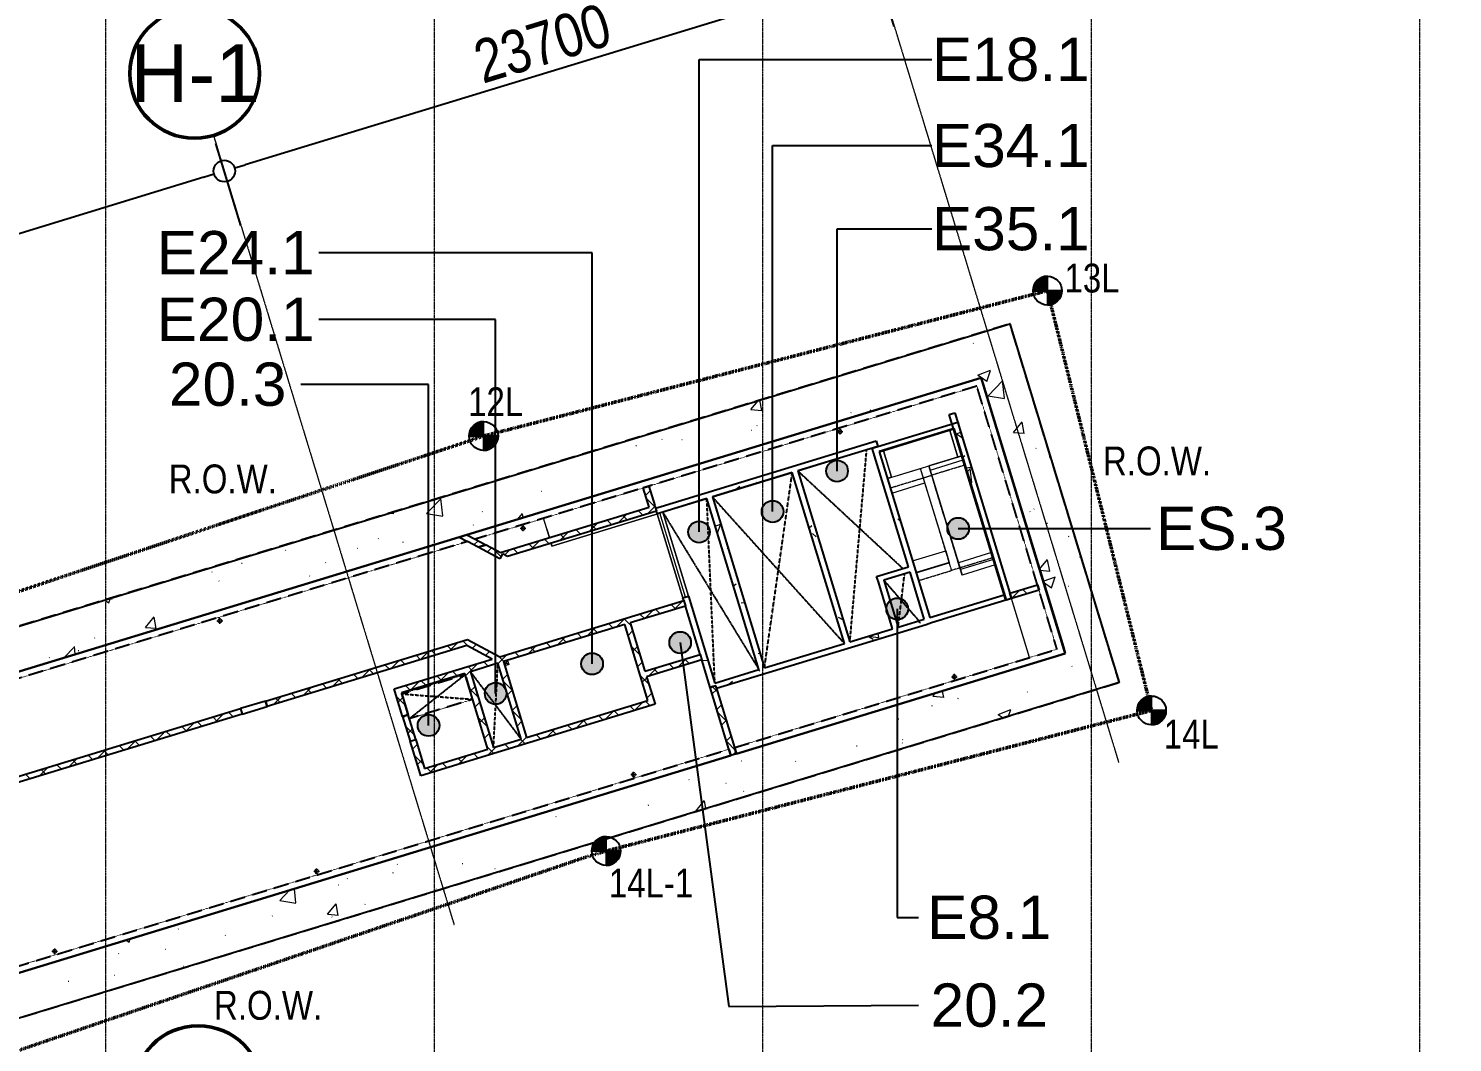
# Model space of a CAD drawing. Header units: millimetres. Extents: x 813027 to 1148939, y -931049 to -10.
# Drawn here: x 883357 to 932771, y -63838 to -28665 of the extents above; entities that cross this region are included whole.
import ezdxf

# ---------------------------------------------------------------- set-up
doc = ezdxf.new("R2010")
doc.units = ezdxf.units.MM
for name, pattern in [('DPA_Boundary 100', [7.5, 0, -1.5, 3, -1.5, 0, -1.5]), ('DPA_Grid _ Level 500', [5.5, 2.75, -0.75, 1.25, -0.75]), ('DPA_Hidden 100', [6, 4, -2]), ('DPA_Hidden 500', [1.4, 0.8, -0.6])]:
    doc.linetypes.add(name, pattern=pattern)
for name, color, linetype, lineweight in [('_ _ A-DETL-OPENING', 1, 'Continuous', 9), ('A-ANNO-DIMS', 1, 'Continuous', 9), ('A-ANNO-NOTE', 3, 'Continuous', 25), ('A-DETL', 1, 'Continuous', 25), ('A-DETL-GENF', 2, 'Continuous', 9), ('A-GENM', 1, 'Continuous', 9), ('A-ROOM-IDEN', 3, 'Continuous', 25), ('A-WALL', 5, 'Continuous', 9), ('A-WALL-PATT', 1, 'Continuous', 25), ('G-ANNO-TEXT', 3, 'Continuous', 9), ('I-WALL', 5, 'Continuous', 25), ('P-PIPE', 2, 'Continuous', 9), ('P-PIPE-CNTR', 2, 'Continuous', 9), ('S-BEAM', 2, 'Continuous', 9), ('S-GRID', 251, 'Continuous', 9), ('S-GRID-IDEN', 3, 'Continuous', 50), ('S-STRS-MBND', 2, 'DPA_Hidden 500', 9), ('WALL-A', 3, 'Continuous', 25), ('WALL-E', 2, 'Continuous', 25), ('WALL-S', 5, 'Continuous', 25)]:
    doc.layers.add(name, color=color, linetype=linetype, lineweight=lineweight)
doc.styles.add('Arial', font='arial.ttf', dxfattribs={"height": 2000})
doc.styles.add('Arial Narrow', font='ARIALN.TTF', dxfattribs={"height": 1500})
doc.styles.add('Arial Narrow_1', font='ARIALN.TTF', dxfattribs={"height": 1000})
doc.styles.add('Arial_1', font='arial.ttf', dxfattribs={"height": 1500})
doc.dimstyles.new('DPA-DIM-3_0_C-C', dxfattribs={"dimscale": 304.8, "dimtxt": 1535.14646, "dimasz": 2.46063, "dimexe": 3.28084, "dimexo": 0.0625, "dimgap": 0.82021, "dimtad": 1, "dimdec": 0, "dimzin": 0, "dimdsep": 46, "dimtxsty": 'Arial Narrow', "dimblk1": 'DOTBLANK', "dimblk2": 'DOTBLANK', "dimsah": 1, "dimcen": 0.09, "dimdle": 3.28084, "dimadec": 8, "dimazin": 0, "dimtfac": 1, "dimtdec": 4, "dimtix": 1, "dimtmove": 0, "dimatfit": 3, "dimfxl": 6.56168, "dimfxlon": 1, "dimtvp": 1, "dimtolj": 1, "dimtzin": 0, "dimarcsym": 2})
pattern_1 = [(50, (-6.3, 1.8), (4554.602, -398.476), [476.25, -5238.75]), (355, (-6.3, 2), (-881.071, 4776.42), [381, -4191]), (100.451, (373, -31.4), (3673.565, 4377.916), [404.75, -4452.252]), (46.184, (-6.3, 1272), (6776.98, -1051.07), [714.375, -7858.125]), (96.636, (558.4, 1184), (5935.065, 6185.69), [607.126, -6678.38]), (351.184, (-6, 1272), (5935.12, 6185.636), [571.5, -6286.5]), (21, (628.7, 954.3), (3790.36, -2556.63), [476.25, -5238.75]), (326, (628.7, 954.3), (1545.052, 4604.703), [381, -4191]), (71.451, (944.5, 741.2), (5335.428, 2048.032), [404.75, -4452.252]), (37.5, (-6.3, 1.8), (77.215, 2113.876), [16.764, -4123.436, 16.764, -4237.736, -4206.875]), (37.5, (-6.3, 1.8), (77.215, 2113.876), [-8394.7, 16.764, -4190.111]), (7.5, (-6.3, 1.8), (1670.4916, 2504.5144), [16.764, -2408.936, 16.764, -4028.186, -1603.375]), (7.5, (-6.3, 1.8), (1670.4916, 2504.5144), [-6470.65, 16.764, -1586.611]), (327.5, (-1422.4, 1.8), (3389.7725, -143.2234), [16.764, -1570.736, 16.764, -4936.236, -6572.25]), (327.5, (-1422.4, 1.8), (3389.7725, -143.2234), [-6540.5, 16.764, -6555.486]), (317.5, (-2057.4, 1.8), (3703.232, 635.667), [16.764, -2046.986, 16.764, -3272.536, -4667.25]), (317.5, (-2057.4, 1.8), (3703.232, 635.667), [-5353.05, 16.764, -4650.486])]
pattern_2 = [(45, (-6.33, 1.8), (-353.5534, 353.5534), []), (135, (-6.33, 1.8), (-353.5534, -353.5534), [])]
pattern_3 = [(50, (-6.3, 1.8), (3643.682, -318.781), [381, -4191]), (355, (-6.3, 1.8), (-704.856, 3821.136), [304.8, -3352.8]), (100.451, (297.3, -24.8), (2938.852, 3502.332), [323.8, -3561.801]), (46.184, (-6.3, 1018), (5421.581, -840.856), [571.5, -6286.5]), (96.636, (445.5, 947.7), (4748.05, 4948.55), [485.7, -5342.702]), (351.184, (-6.3, 1018), (4748.1, 4948.506), [457.2, -5029.2]), (21, (501.7, 763.8), (3032.288, -2045.304), [381, -4191]), (326, (501.7, 763.8), (1236.042, 3683.762), [304.8, -3352.8]), (71.451, (754.4, 593.3), (4268.343, 1638.425), [323.8, -3561.801]), (37.5, (-6.3, 1.8), (61.772, 1691.1008), [167.64, -3144.52, 167.64, -3235.96, -3365.5]), (37.5, (-6.3, 1.8), (61.772, 1691.1008), [-6715.76, 167.64, -3197.86]), (7.5, (-6.3, 1.8), (1336.3933, 2003.6115), [167.64, -1772.92, 167.64, -3068.32, -1282.7]), (7.5, (-6.3, 1.8), (1336.3933, 2003.6115), [-5176.52, 167.64, -1115.06]), (327.5, (-1139.2, 1.8), (2711.8178, -114.5786), [167.64, -1102.36, 167.64, -3794.76, -5257.8]), (327.5, (-1139.2, 1.8), (2711.8178, -114.5786), [-5232.4, 167.64, -5090.16]), (317.5, (-1647.2, 1.8), (2962.5856, 508.5334), [167.64, -1483.36, 167.64, -2463.8, -3733.8]), (317.5, (-1647.2, 1.8), (2962.5856, 508.5334), [-4282.44, 167.64, -3566.16])]

# ---------------------------------------------------------------- blocks, each defined once
blk = doc.blocks.new('STAIR 12  RISER_TYPE 2 - 12 RISER-19024570-4160 - LOWER PLATFORM LEVEL - REFLECTED CEILING GENERAL PLAN')
at = {"layer": 'A-GENM'}
h = blk.add_hatch(dxfattribs=at)
h.set_pattern_fill('FP_18', color=256, style=0, pattern_type=2)
h.set_pattern_definition([(253.043, (312107.9, 860553.6), (-213.4533, -4183.6336), [167.64, -2880.36, 167.64, -19136.36]), (253.043, (312107.9, 860553.6), (-213.4533, -4183.6336), [-3215.64, -2880.36, 167.64, -5928.36, -10160]), (253.043, (312107.9, 860553.6), (-213.4533, -4183.6336), [-12192, 167.64, -2880.36, 167.64, -6944.36]), (253.043, (312107.9, 860553.6), (-213.4533, -4183.6336), [-15407.64, -1864.36, 167.64, -4912.36]), (13.043, (312149.4, 858947.6), (3729.8596, 1906.9608), [167.64, -2880.36, 167.64, -19136.36]), (13.043, (312149.4, 858947.6), (3729.8596, 1906.9608), [-3215.64, -2880.36, 167.64, -5928.36, -10160]), (13.043, (312149.4, 858947.6), (3729.8596, 1906.9608), [-12192, 167.64, -2880.36, 167.64, -6944.36]), (13.043, (312149.4, 858947.6), (3729.8596, 1906.9608), [-15407.64, -1864.36, 167.64, -4912.36]), (133.043, (313944.8, 857869.1), (-3516.4063, 2276.6727), [167.64, -2880.36, 167.64, -19136.36]), (133.043, (313944.8, 857869.1), (-3516.4063, 2276.6727), [-3215.64, -2880.36, 167.64, -5928.36, -10160]), (133.043, (313944.8, 857869.1), (-3516.4063, 2276.6727), [-12192, 167.64, -2880.36, 167.64, -6944.36]), (133.043, (313944.8, 857869.1), (-3516.4063, 2276.6727), [-15407.64, -1864.36, 167.64, -4912.36])])
h.paths.add_polyline_path([(12, 0), (12, -1200), (428, -1200), (428, 0)])
for p, q in [((0, 0), (0, -1200)), ((12, 0), (0, 0)), ((12, -1200), (12, 0)), ((12, 0), (428, 0)), ((305, 0), (280, 0)), ((428, 0), (428, -1200)), ((2892, 0), (428, 0)), ((585, 0), (560, 0)), ((865, 0), (845, 0)), ((1145, 0), (1120, 0)), ((1425, 0), (1400, 0)), ((1705, 0), (1680, 0)), ((1985, 0), (1960, 0)), ((2265, 0), (2240, 0)), ((2545, 0), (2520, 0)), ((2825, 0), (2800, 0)), ((2892, 0), (2892, -1200)), ((3420, 0), (2892, 0)), ((3420, 0), (3420, -1200)), ((3420, 0), (3420, -1200)), ((3620, 0), (3420, 0)), ((0, -1200), (12, -1200)), ((428, -1200), (12, -1200)), ((280, -1200), (305, -1200)), ((428, -1200), (2892, -1200)), ((560, -1200), (585, -1200)), ((840, -1200), (865, -1200)), ((1120, -1200), (1145, -1200)), ((1400, -1200), (1425, -1200)), ((1680, -1200), (1705, -1200)), ((1960, -1200), (1985, -1200)), ((2240, -1200), (2265, -1200)), ((2520, -1200), (2545, -1200)), ((2800, -1200), (2825, -1200)), ((2892, -1200), (3420, -1200))]:
    blk.add_line(p, q, dxfattribs=at)
blk = doc.blocks.new('STAIR 12  RISER1 - 12 RISER-19002398-4160 - LOWER PLATFORM LEVEL - REFLECTED CEILING GENERAL PLAN')
at = {"layer": 'A-GENM'}
for p, q in [((-620, 0), (-820, 0)), ((-820, 0), (-255, 0)), ((-468, 0), (-620, 0)), ((-620, 0), (-620, -1200)), ((-620, 0), (-620, -1200)), ((2892, 0), (-468, 0)), ((-468, -1200), (-468, 0)), ((-255, 0), (-280, 0)), ((-280, 0), (-230, 0)), ((-230, 0), (25, 0)), ((0, 0), (50, 0)), ((25, 0), (0, 0)), ((50, 0), (305, 0)), ((305, 0), (280, 0)), ((280, 0), (330, 0)), ((330, 0), (585, 0)), ((585, 0), (560, 0)), ((560, 0), (610, 0)), ((610, 0), (865, 0)), ((865, 0), (840, 0)), ((840, 0), (890, 0)), ((890, 0), (1145, 0)), ((1145, 0), (1120, 0)), ((1120, 0), (1170, 0)), ((1170, 0), (1425, 0)), ((1425, 0), (1400, 0)), ((1400, 0), (1450, 0)), ((1450, 0), (1705, 0)), ((1705, 0), (1680, 0)), ((1680, 0), (1730, 0)), ((1730, 0), (1985, 0)), ((1985, 0), (1960, 0)), ((1960, 0), (2010, 0)), ((2010, 0), (2265, 0)), ((2265, 0), (2240, 0)), ((2240, 0), (2290, 0)), ((2290, 0), (2545, 0)), ((2545, 0), (2520, 0)), ((2520, 0), (2570, 0)), ((2570, 0), (2825, 0)), ((2825, 0), (2800, 0)), ((2800, 0), (2850, 0)), ((2850, 0), (3340, 0)), ((3140, 0), (2892, 0)), ((2892, 0), (2892, -1200)), ((3340, 0), (3140, 0)), ((3140, 0), (3140, -1200)), ((3140, 0), (3140, -1200)), ((3340, 0), (3340, -1200)), ((3340, 0), (3340, -1200)), ((-255, -1200), (-620, -1200)), ((-620, -1200), (-468, -1200)), ((-468, -1200), (2892, -1200)), ((-230, -1200), (-280, -1200)), ((-280, -1200), (-255, -1200)), ((25, -1200), (-230, -1200)), ((0, -1200), (25, -1200)), ((50, -1200), (0, -1200)), ((305, -1200), (50, -1200)), ((330, -1200), (280, -1200)), ((280, -1200), (305, -1200)), ((585, -1200), (330, -1200)), ((610, -1200), (560, -1200)), ((560, -1200), (585, -1200)), ((865, -1200), (610, -1200)), ((890, -1200), (840, -1200)), ((840, -1200), (865, -1200)), ((1145, -1200), (890, -1200)), ((1170, -1200), (1120, -1200)), ((1120, -1200), (1145, -1200)), ((1425, -1200), (1170, -1200)), ((1450, -1200), (1400, -1200)), ((1400, -1200), (1425, -1200)), ((1705, -1200), (1450, -1200)), ((1730, -1200), (1680, -1200)), ((1680, -1200), (1705, -1200)), ((1985, -1200), (1730, -1200)), ((2010, -1200), (1960, -1200)), ((1960, -1200), (1985, -1200)), ((2265, -1200), (2010, -1200)), ((2290, -1200), (2240, -1200)), ((2240, -1200), (2265, -1200)), ((2545, -1200), (2290, -1200)), ((2570, -1200), (2520, -1200)), ((2520, -1200), (2545, -1200)), ((2825, -1200), (2570, -1200)), ((2850, -1200), (2800, -1200)), ((2800, -1200), (2825, -1200)), ((3340, -1200), (2850, -1200)), ((2892, -1200), (3140, -1200)), ((3140, -1200), (3340, -1200))]:
    blk.add_line(p, q, dxfattribs=at)
blk = doc.blocks.new('LANDING ADJ - LANDING ADJ-20561750-4160 - LOWER PLATFORM LEVEL - REFLECTED CEILING GENERAL PLAN')
at = {"layer": 'A-GENM'}
for p, q in [((-1150, 0), (-190, 0)), ((-190, 0), (-1150, 0)), ((-1150, -150), (-1150, 0)), ((-1150, 0), (-1150, -150)), ((-190, 0), (-1150, 0)), ((-1150, 0), (-950, 0)), ((-1150, 0), (-1150, -2700)), ((-1150, 0), (-1150, -2700)), ((-1150, -150), (-190, -150)), ((-190, -150), (-1150, -150)), ((-950, 0), (-190, 0)), ((-190, -150), (-190, 0)), ((-190, 0), (-190, -150)), ((-190, -2700), (-190, 0)), ((-190, 0), (-190, -2700)), ((-1150, -2550), (-190, -2550)), ((-190, -2550), (-1150, -2550)), ((-1150, -2700), (-1150, -2550)), ((-1150, -2550), (-1150, -2700)), ((-1150, -2700), (-190, -2700)), ((-190, -2700), (-1150, -2700)), ((-950, -2700), (-1150, -2700)), ((-1150, -2700), (-190, -2700)), ((-190, -2700), (-950, -2700)), ((-190, -2700), (-190, -2550)), ((-190, -2550), (-190, -2700))]:
    blk.add_line(p, q, dxfattribs=at)
blk = doc.blocks.new('WALL OPENING - H3000xW3050-12959709-4160 - LOWER PLATFORM LEVEL - REFLECTED CEILING GENERAL PLAN')
at = {"layer": 'A-DETL', "lineweight": 9}
for p, q in [((1525, 100), (-1525, 100)), ((-1525, 100), (1525, 100)), ((-1525, -100), (-1525, 100)), ((-1525, -100), (-1525, 100)), ((-1525, 0), (1525, 0)), ((1525, -100), (1525, 100)), ((1525, -100), (1525, 100)), ((-1525, -100), (1525, -100)), ((1525, -100), (-1525, -100))]:
    blk.add_line(p, q, dxfattribs=at)
blk = doc.blocks.new('Grid - 100 Scale-586761-4160 - LOWER PLATFORM LEVEL - REFLECTED CEILING GENERAL PLAN')
at = {"layer": 'S-GRID-IDEN'}
blk.add_circle((0, 0), 4.5, dxfattribs=at)
blk = doc.blocks.new('DPA-AR_GM_ROW_Node - Micro-12676128-4160 - LOWER PLATFORM LEVEL - REFLECTED CEILING GENERAL PLAN')
at = {"layer": 'A-ANNO-NOTE', "lineweight": 9}
h = blk.add_hatch(color=256, dxfattribs=at)
edge = h.paths.add_edge_path()
edge.add_line((1, 0), (0, 0))
edge.add_line((0, 0), (0, 1))
edge.add_arc((0, 0), 1, 0, 90, ccw=False)
h = blk.add_hatch(color=256, dxfattribs=at)
edge = h.paths.add_edge_path()
edge.add_line((-1, 0), (0, 0))
edge.add_line((0, 0), (0, -1))
edge.add_arc((0, 0), 1, 180, 270, ccw=False)
at = {"layer": 'A-ANNO-NOTE'}
for p, q in [((0, 1), (0, 0)), ((0, 0), (-1, 0)), ((0, -1), (0, 0)), ((0, 0), (1, 0))]:
    blk.add_line(p, q, dxfattribs=at)
blk.add_circle((0, 0), 1, dxfattribs=at)
for start, end in [(360, 90), (180, 270)]:
    blk.add_arc((0, 0), 1, start, end, dxfattribs=at)
blk = doc.blocks.new('_DotBlank')
at = {"color": 0, "linetype": 'ByBlock', "lineweight": -2}
blk.add_line((-0.5, 0), (-1, 0), dxfattribs=at)
blk.add_circle((0, 0), 0.5, dxfattribs=at)
blk = doc.blocks.new('DIMBLOCK27-4160 - LOWER PLATFORM LEVEL - REFLECTED CEILING GENERAL PLAN')
at = {"layer": 'A-ANNO-DIMS', "color": 0, "lineweight": -2, "transparency": 16777216}
for p, q in [((913401, -28592), (912531, -25741)), ((912105, -26916), (890871, -33391)), ((890731, -35504), (889862, -32653))]:
    blk.add_line(p, q, dxfattribs=at)
at = {"layer": 'Defpoints', "color": 0, "transparency": 16777216}
for p in [(913406, -28610), (890153, -33610), (890736, -35523)]:
    blk.add_point(p, dxfattribs=at)
at = {"layer": 'A-ANNO-DIMS', "color": 0, "lineweight": -2, "transparency": 16777216, "xscale": 750, "yscale": 750, "zscale": 750}
for p, rotation in [((912823, -26697), 16.9574782528489), ((890153, -33610), 196.9574782528489)]:
    blk.add_blockref('_DotBlank', p, dxfattribs=dict(at, rotation=rotation))
at = {"layer": 'A-ANNO-DIMS', "color": 0, "transparency": 16777216, "insert": (901192, -29182), "char_height": 1500, "width": 5701.97, "attachment_point": 5, "rotation": 16.9575, "style": 'Arial Narrow'}
blk.add_mtext('\\A1;23700', dxfattribs=at)
blk = doc.blocks.new('DIMBLOCK28-4160 - LOWER PLATFORM LEVEL - REFLECTED CEILING GENERAL PLAN')
at = {"layer": 'A-ANNO-DIMS', "color": 0, "lineweight": -2, "transparency": 16777216}
for p, q in [((890731, -35504), (889862, -32653)), ((889436, -33828), (870784, -39516)), ((870644, -41629), (869775, -38778))]:
    blk.add_line(p, q, dxfattribs=at)
at = {"layer": 'Defpoints', "color": 0, "transparency": 16777216}
for p in [(890736, -35523), (870066, -39735), (870650, -41648)]:
    blk.add_point(p, dxfattribs=at)
at = {"layer": 'A-ANNO-DIMS', "color": 0, "lineweight": -2, "transparency": 16777216, "xscale": 750, "yscale": 750, "zscale": 750}
for p, rotation in [((890153, -33610), 16.95747825284882), ((870066, -39735), 196.9574782528488)]:
    blk.add_blockref('_DotBlank', p, dxfattribs=dict(at, rotation=rotation))
at = {"layer": 'A-ANNO-DIMS', "color": 0, "transparency": 16777216, "insert": (879813, -35700), "char_height": 1500, "width": 5701.97, "attachment_point": 5, "rotation": 16.9575, "style": 'Arial Narrow'}
blk.add_mtext('\\A1;21000', dxfattribs=at)

msp = doc.modelspace()

# ---------------------------------------------------------------- hatches: boundary and pattern name
at = {"layer": 'A-DETL-GENF'}
h = msp.add_hatch(dxfattribs=at)
h.set_pattern_fill('FP_2', style=0, pattern_type=2)
h.set_pattern_definition(pattern_2)
h.paths.add_polyline_path([(927640, -111190), (927640, -110585), (927440, -110585), (927440, -111040), (926215, -111040), (926215, -110585), (926760.9, -110585), (926760.9, -110385), (926215, -110385), (926215, -107740), (925840, -107740), (925840, -111190), (926698, -111190)])
h.paths.add_polyline_path([(993140, -111040), (994755, -111040), (994755, -110840), (993140, -110840)])
h.paths.add_polyline_path([(986750.1, -110585), (987440, -110585), (987440, -110385), (984440, -110385), (984440, -110585), (985677.7, -110585)])
h.paths.add_polyline_path([(930987.5, -110585), (932240, -110585), (932240, -110385), (929240, -110385), (929240, -110585)])
h.paths.add_polyline_path([(1042720, -103500), (1042920, -103500), (1042920, -100350), (1042720, -100350), (1042720, -103021.7)])
h.paths.add_polyline_path([(1047920, -100425), (1047920, -97275), (1047720, -97275), (1047720, -100425)])
h.paths.add_polyline_path([(896603, -53390.8), (896794.4, -53332.4), (896531.9, -52471.6), (896340.6, -52529.9), (896481.1, -52990.8)])
at = {"layer": 'A-ROOM-IDEN'}
h = msp.add_hatch(color=256, dxfattribs=at)
edge = h.paths.add_edge_path()
edge.add_arc((911414.5, -44014.8), 375, 0, 360)
h = msp.add_hatch(color=256, dxfattribs=at)
edge = h.paths.add_edge_path()
edge.add_arc((909176.1, -45420.9), 375, 0, 360)
h = msp.add_hatch(color=256, dxfattribs=at)
edge = h.paths.add_edge_path()
edge.add_arc((906624.7, -46129.2), 375, 0, 360)
h = msp.add_hatch(color=256, dxfattribs=at)
edge = h.paths.add_edge_path()
edge.add_arc((915616.6, -46009.5), 375, 0, 360)
h = msp.add_hatch(color=256, dxfattribs=at)
edge = h.paths.add_edge_path()
edge.add_arc((913502.9, -48797.3), 375, 0, 360)
h = msp.add_hatch(color=256, dxfattribs=at)
edge = h.paths.add_edge_path()
edge.add_arc((905970.1, -49964.1), 375, 0, 360)
h = msp.add_hatch(color=256, dxfattribs=at)
edge = h.paths.add_edge_path()
edge.add_arc((902913.7, -50703.2), 375, 0, 360)
h = msp.add_hatch(color=256, dxfattribs=at)
edge = h.paths.add_edge_path()
edge.add_arc((899565.7, -51730.2), 375, 0, 360)
h = msp.add_hatch(color=256, dxfattribs=at)
edge = h.paths.add_edge_path()
edge.add_arc((897239.1, -52838.9), 375, 0, 360)
at = {"layer": 'A-WALL-PATT', "lineweight": 9}
h = msp.add_hatch(dxfattribs=at)
h.set_pattern_fill('FP_1', color=256, style=0, pattern_type=2)
h.set_pattern_definition(pattern_1)
h.paths.add_polyline_path([(919334.1, -50348.7), (920768.9, -49911.2), (917414.8, -38911.2), (915980, -39348.7), (916417.5, -40783.5)])
h = msp.add_hatch(dxfattribs=at)
h.set_pattern_fill('FP_1', color=256, style=0, pattern_type=2)
h.set_pattern_definition(pattern_1)
h.paths.add_polyline_path([(919334.1, -50348.7), (920768.9, -49911.2), (917414.8, -38911.2), (915980, -39348.7), (916417.5, -40783.5)])
h = msp.add_hatch(dxfattribs=at)
h.set_pattern_fill('FP_1', color=256, style=0, pattern_type=2)
h.set_pattern_definition(pattern_1)
h.paths.add_polyline_path([(866653.5, -55957.5), (916417.5, -40783.5), (915974.4, -39350.4), (866772.1, -54353.2)])
h = msp.add_hatch(dxfattribs=at)
h.set_pattern_fill('FP_1', color=256, style=0, pattern_type=2)
h.set_pattern_definition(pattern_1)
h.paths.add_polyline_path([(866653.5, -55957.5), (916417.5, -40783.5), (915974.4, -39350.4), (866772.1, -54353.2)])
h = msp.add_hatch(dxfattribs=at)
h.set_pattern_fill('FP_3', color=256, style=0, pattern_type=2)
h.set_pattern_definition(pattern_3)
h.paths.add_polyline_path([(917275, -48498.8), (917466.3, -48440.5), (915500.5, -41993.6), (915309.2, -42051.9), (915974.4, -44233.4)])
h = msp.add_hatch(dxfattribs=at)
h.set_pattern_fill('FP_3', color=256, style=0, pattern_type=2)
h.set_pattern_definition(pattern_3)
h.paths.add_polyline_path([(917275, -48498.8), (917466.3, -48440.5), (915500.5, -41993.6), (915309.2, -42051.9), (915974.4, -44233.4)])
h = msp.add_hatch(dxfattribs=at)
h.set_pattern_fill('FP_3', color=256, style=0, pattern_type=2)
h.set_pattern_definition(pattern_3)
h.paths.add_polyline_path([(917294.2, -48493), (917466.3, -48440.5), (915652.2, -42491), (915480, -42543.5), (915974.4, -44164.9)])
h = msp.add_hatch(dxfattribs=at)
h.set_pattern_fill('FP_3', color=256, style=0, pattern_type=2)
h.set_pattern_definition(pattern_3)
h.paths.add_polyline_path([(917294.2, -48493), (917466.3, -48440.5), (915652.2, -42491), (915480, -42543.5), (915974.4, -44164.9)])
h = msp.add_hatch(dxfattribs=at)
h.set_pattern_fill('FP_3', color=256, style=0, pattern_type=2)
h.set_pattern_definition(pattern_3)
h.paths.add_polyline_path([(905364.9, -45439.6), (912825.8, -43164.6), (912767.5, -42973.3), (905306.6, -45248.3)])
h = msp.add_hatch(dxfattribs=at)
h.set_pattern_fill('FP_3', color=256, style=0, pattern_type=2)
h.set_pattern_definition(pattern_3)
h.paths.add_polyline_path([(905364.9, -45439.6), (912825.8, -43164.6), (912767.5, -42973.3), (905306.6, -45248.3)])
h = msp.add_hatch(dxfattribs=at)
h.set_pattern_fill('FP_3', color=256, style=0, pattern_type=2)
h.set_pattern_definition(pattern_3)
h.paths.add_polyline_path([(914501.1, -49344.7), (914692.4, -49286.3), (912825.8, -43164.6), (912634.5, -43222.9), (914442.8, -49153.4)])
h = msp.add_hatch(dxfattribs=at)
h.set_pattern_fill('FP_3', color=256, style=0, pattern_type=2)
h.set_pattern_definition(pattern_3)
h.paths.add_polyline_path([(914501.1, -49344.7), (914692.4, -49286.3), (912825.8, -43164.6), (912634.5, -43222.9), (914442.8, -49153.4)])
h = msp.add_hatch(dxfattribs=at)
h.set_pattern_fill('FP_3', color=256, style=0, pattern_type=2)
h.set_pattern_definition(pattern_3)
h.paths.add_polyline_path([(911668.9, -49999.2), (911860.2, -49940.9), (910051.9, -44010.4), (909860.6, -44068.8), (910674.2, -46736.9)])
h = msp.add_hatch(dxfattribs=at)
h.set_pattern_fill('FP_3', color=256, style=0, pattern_type=2)
h.set_pattern_definition(pattern_3)
h.paths.add_polyline_path([(911668.9, -49999.2), (911860.2, -49940.9), (910051.9, -44010.4), (909860.6, -44068.8), (910674.2, -46736.9)])
h = msp.add_hatch(dxfattribs=at)
h.set_pattern_fill('FP_2', color=256, style=0, pattern_type=2)
h.set_pattern_definition(pattern_2)
h.paths.add_polyline_path([(904894.8, -45269.3), (905086.1, -45210.9), (904882, -44541.4), (904690.7, -44599.7)])
h = msp.add_hatch(dxfattribs=at)
h.set_pattern_fill('FP_3', color=256, style=0, pattern_type=2)
h.set_pattern_definition(pattern_3)
h.paths.add_polyline_path([(908703.7, -50903.3), (908895, -50845), (907086.7, -44914.6), (906895.4, -44972.9), (907433.3, -46736.9)])
h = msp.add_hatch(dxfattribs=at)
h.set_pattern_fill('FP_3', color=256, style=0, pattern_type=2)
h.set_pattern_definition(pattern_3)
h.paths.add_polyline_path([(908703.7, -50903.3), (908895, -50845), (907086.7, -44914.6), (906895.4, -44972.9), (907433.3, -46736.9)])
h = msp.add_hatch(dxfattribs=at)
h.set_pattern_fill('FP_2', color=256, style=0, pattern_type=2)
h.set_pattern_definition(pattern_2)
h.paths.add_polyline_path([(899981.1, -46976.7), (905144.5, -45402.2), (905086.1, -45210.9), (899731.4, -46843.7), (899804.5, -46882.6)])
h = msp.add_hatch(dxfattribs=at)
h.set_pattern_fill('FP_3', color=256, style=0, pattern_type=2)
h.set_pattern_definition(pattern_3)
h.paths.add_polyline_path([(907011.1, -51524), (907202.4, -51465.6), (906254.5, -48357), (906063.2, -48415.3), (906719.4, -50567.5)])
h.paths.add_polyline_path([(905173.6, -45497.9), (905364.9, -45439.6), (905306.6, -45248.3), (905115.3, -45306.6), (905144.5, -45402.2)])
h = msp.add_hatch(dxfattribs=at)
h.set_pattern_fill('FP_3', color=256, style=0, pattern_type=2)
h.set_pattern_definition(pattern_3)
h.paths.add_polyline_path([(907011.1, -51524), (907202.4, -51465.6), (906254.5, -48357), (906063.2, -48415.3), (906719.4, -50567.5)])
h.paths.add_polyline_path([(905173.6, -45497.9), (905364.9, -45439.6), (905306.6, -45248.3), (905115.3, -45306.6), (905144.5, -45402.2)])
h = msp.add_hatch(dxfattribs=at)
h.set_pattern_fill('FP_2', color=256, style=0, pattern_type=2)
h.set_pattern_definition(pattern_2)
h.paths.add_polyline_path([(898961.6, -46660.2), (899232.1, -46577.8), (898570.6, -46225.4), (898300.1, -46307.9), (898816.7, -46583.1)])
h = msp.add_hatch(dxfattribs=at)
h.set_pattern_fill('FP_2', color=256, style=0, pattern_type=2)
h.set_pattern_definition(pattern_2)
h.paths.add_polyline_path([(899710.5, -47059.2), (899804.5, -46882.6), (899233.1, -46578.3), (898962.5, -46660.7), (899105.6, -46736.9)])
h = msp.add_hatch(dxfattribs=at)
h.set_pattern_fill('FP_3', color=256, style=0, pattern_type=2)
h.set_pattern_definition(pattern_3)
h.paths.add_polyline_path([(913342.8, -49488.8), (913534.1, -49430.4), (913038.3, -47804.4), (912847, -47862.7)])
h = msp.add_hatch(dxfattribs=at)
h.set_pattern_fill('FP_3', color=256, style=0, pattern_type=2)
h.set_pattern_definition(pattern_3)
h.paths.add_polyline_path([(913342.8, -49488.8), (913534.1, -49430.4), (913038.3, -47804.4), (912847, -47862.7)])
h = msp.add_hatch(dxfattribs=at)
h.set_pattern_fill('FP_2', color=256, style=0, pattern_type=2)
h.set_pattern_definition(pattern_2)
h.paths.add_polyline_path([(917466.3, -48440.5), (918422.9, -48148.9), (918364.5, -47957.6), (917408, -48249.2)])
h = msp.add_hatch(dxfattribs=at)
h.set_pattern_fill('FP_2', color=256, style=0, pattern_type=2)
h.set_pattern_definition(pattern_2)
h.paths.add_polyline_path([(896107.2, -51764.7), (906150.7, -48702.2), (906092.4, -48510.9), (896048.9, -51573.4)])
h = msp.add_hatch(dxfattribs=at)
h.set_pattern_fill('FP_2', color=256, style=0, pattern_type=2)
h.set_pattern_definition(pattern_2)
h.paths.add_polyline_path([(904848.4, -51974.3), (905039.7, -51916), (904237.7, -49285.6), (904046.3, -49343.9)])
h = msp.add_hatch(dxfattribs=at)
h.set_pattern_fill('FP_3', color=256, style=0, pattern_type=2)
h.set_pattern_definition(pattern_3)
h.paths.add_polyline_path([(907231.6, -51561.3), (914501.1, -49344.7), (914442.8, -49153.4), (907173.2, -51370), (907202.4, -51465.6)])
h = msp.add_hatch(dxfattribs=at)
h.set_pattern_fill('FP_3', color=256, style=0, pattern_type=2)
h.set_pattern_definition(pattern_3)
h.paths.add_polyline_path([(907231.6, -51561.3), (914501.1, -49344.7), (914442.8, -49153.4), (907173.2, -51370), (907202.4, -51465.6)])
h = msp.add_hatch(dxfattribs=at)
h.set_pattern_fill('FP_2', color=256, style=0, pattern_type=2)
h.set_pattern_definition(pattern_2)
h.paths.add_polyline_path([(899445.6, -50537.7), (899716.1, -50455.2), (898592.7, -49856.8), (898322.2, -49939.3), (898816.7, -50202.7)])
h = msp.add_hatch(dxfattribs=at)
h.set_pattern_fill('FP_2', color=256, style=0, pattern_type=2)
h.set_pattern_definition(pattern_2)
h.paths.add_polyline_path([(871830.3, -58226.3), (890776.5, -52449.2), (890718.2, -52257.9), (871846.1, -58012.4), (871838.2, -58119.3)])
h.paths.add_polyline_path([(891637.4, -52186.7), (898571.8, -50072.3), (898322.2, -49939.3), (891579.1, -51995.4), (891608.2, -52091.1)])
h = msp.add_hatch(dxfattribs=at)
h.set_pattern_fill('FP_1', color=256, style=0, pattern_type=2)
h.set_pattern_definition(pattern_1)
h.paths.add_polyline_path([(874976.7, -65442.4), (921206.4, -51346), (920768.9, -49911.2), (875095.3, -63838)])
h = msp.add_hatch(dxfattribs=at)
h.set_pattern_fill('FP_1', color=256, style=0, pattern_type=2)
h.set_pattern_definition(pattern_1)
h.paths.add_polyline_path([(874976.7, -65442.4), (921206.4, -51346), (920768.9, -49911.2), (875095.3, -63838)])
h = msp.add_hatch(dxfattribs=at)
h.set_pattern_fill('FP_2', color=256, style=0, pattern_type=2)
h.set_pattern_definition(pattern_2)
h.paths.add_polyline_path([(904806.4, -51150.8), (906719.4, -50567.5), (906661.1, -50376.2), (904748.1, -50959.5)])
h = msp.add_hatch(dxfattribs=at)
h.set_pattern_fill('FP_2', color=256, style=0, pattern_type=2)
h.set_pattern_definition(pattern_2)
h.paths.add_polyline_path([(900448.4, -53316), (900639.7, -53257.6), (899837.7, -50627.2), (899646.4, -50685.5), (900349.3, -52990.8)])
h = msp.add_hatch(dxfattribs=at)
h.set_pattern_fill('FP_2', color=256, style=0, pattern_type=2)
h.set_pattern_definition(pattern_2)
h.paths.add_polyline_path([(899300.6, -53666), (899491.9, -53607.6), (898689.8, -50977.2), (898498.5, -51035.5), (899094.7, -52990.8)])
h = msp.add_hatch(dxfattribs=at)
h.set_pattern_fill('FP_2', color=256, style=0, pattern_type=2)
h.set_pattern_definition(pattern_2)
h.paths.add_polyline_path([(896909.3, -54395.1), (897100.6, -54336.8), (896794.4, -53332.4), (896603, -53390.8), (896794.4, -54018.2)])
h.paths.add_polyline_path([(896340.6, -52529.9), (896531.9, -52471.6), (896298.5, -51706.4), (896107.2, -51764.7), (896322.8, -52471.6)])
h = msp.add_hatch(dxfattribs=at)
h.set_pattern_fill('FP_2', color=256, style=0, pattern_type=2)
h.set_pattern_definition(pattern_2)
h.paths.add_polyline_path([(907731.5, -53886.6), (907922.8, -53828.3), (907202.4, -51465.6), (907011.1, -51524), (907664.4, -53666.6)])
h = msp.add_hatch(dxfattribs=at)
h.set_pattern_fill('FP_2', color=256, style=0, pattern_type=2)
h.set_pattern_definition(pattern_2)
h.paths.add_polyline_path([(896967.6, -54586.4), (905098.1, -52107.3), (905039.7, -51916), (896909.3, -54395.1)])

# ---------------------------------------------------------------- linework, layer by layer
at = {"layer": '_ _ A-DETL-OPENING'}
for p, q in [((899837.7, -50627.2), (899981.1, -50583.5)), ((899837.7, -50627.2), (900024.9, -50726.9)), ((899881.4, -50770.7), (899837.7, -50627.2)), ((899881.4, -50770.7), (899981.1, -50583.5)), ((900024.9, -50726.9), (899881.4, -50770.7)), ((899981.1, -50583.5), (900024.9, -50726.9))]:
    msp.add_line(p, q, dxfattribs=at)
at = {"layer": 'A-DETL', "linetype": 'DPA_Boundary 100', "lineweight": 50}
for p, q in [((918715.2, -37760.6), (899149.4, -42800.7)), ((922328.2, -52319.6), (918715.2, -37760.6)), ((899149.4, -42800.7), (866136.5, -53826.8)), ((903401.5, -57195.1), (922328.2, -52319.6)), ((903401.5, -57195.1), (902592.4, -57441.8)), ((877334.3, -66045.3), (902592.4, -57441.8))]:
    msp.add_line(p, q, dxfattribs=at)
at = {"layer": 'A-DETL', "linetype": 'DPA_Hidden 100'}
for p, q in [((917414.8, -38911.2), (866772.1, -54353.2)), ((921206.4, -51346), (917414.8, -38911.2)), ((916264.6, -41070.6), (904882, -44541.4)), ((918364.5, -47957.6), (916264.6, -41070.6)), ((911860.2, -49940.9), (912443.2, -43281.3)), ((908895, -50845), (909860.6, -44068.8)), ((910051.9, -44010.4), (913697.3, -47394.3)), ((904690.7, -44599.7), (898857.7, -46378.3)), ((907086.7, -44914.6), (911668.9, -49999.2)), ((905364.9, -45439.6), (908703.7, -50903.3)), ((907173.2, -51370), (906895.4, -44972.9)), ((898587.1, -46460.8), (868410, -55662.4)), ((913038.3, -47804.4), (914251.5, -49211.7)), ((913534.1, -49430.4), (913755.7, -47585.6)), ((919047, -50195.8), (918422.9, -48148.9)), ((907855.7, -53608.3), (919047, -50195.8)), ((899491.9, -53607.6), (899646.4, -50685.5)), ((874976.7, -65442.4), (921206.4, -51346)), ((896310.2, -51744.6), (898510.2, -51073.8)), ((896572.7, -52605.5), (898510.2, -51073.8)), ((898510.2, -51073.8), (898772.7, -51934.7)), ((898689.8, -50977.2), (900448.4, -53316)), ((896572.7, -52605.5), (896310.2, -51744.6)), ((896310.2, -51744.6), (898772.7, -51934.7)), ((898772.7, -51934.7), (896572.7, -52605.5)), ((873338.8, -64133.1), (907664.4, -53666.6))]:
    msp.add_line(p, q, dxfattribs=at)
at = {"layer": 'A-DETL'}
for p, q in [((896531.9, -52471.6), (896340.6, -52529.9)), ((896340.6, -52529.9), (896603, -53390.8)), ((896794.4, -53332.4), (896531.9, -52471.6)), ((896603, -53390.8), (896794.4, -53332.4))]:
    msp.add_line(p, q, dxfattribs=at)
at = {"layer": 'A-ROOM-IDEN'}
for p, q in [((906624.7, -29739.8), (914705.8, -29739.8)), ((906624.7, -46129.2), (906624.7, -29739.8)), ((909176.1, -32729.2), (914705.8, -32729.2)), ((909176.1, -45420.9), (909176.1, -32729.2)), ((911414.5, -35614.8), (914705.8, -35614.8)), ((911414.5, -44014.8), (911414.5, -35614.8)), ((902913.7, -36446.3), (893434.5, -36446.3)), ((902913.7, -50703.2), (902913.7, -36446.3)), ((899565.7, -38758.3), (893434.5, -38758.3)), ((899565.7, -51730.2), (899565.7, -38758.3)), ((897239.1, -41009.5), (892809.5, -41009.5)), ((897239.1, -52838.9), (897239.1, -41009.5)), ((915616.6, -46009.5), (922295.8, -46009.5)), ((913502.9, -48797.3), (913502.9, -59499.7)), ((905970.1, -49964.1), (907654, -62586)), ((913502.9, -59499.7), (914239.2, -59499.7)), ((907654, -62586), (914239.2, -62545.8))]:
    msp.add_line(p, q, dxfattribs=at)
for centre in [(911414.5, -44014.8), (909176.1, -45420.9), (906624.7, -46129.2), (915616.6, -46009.5), (913502.9, -48797.3), (905970.1, -49964.1), (902913.7, -50703.2), (899565.7, -51730.2), (897239.1, -52838.9)]:
    msp.add_circle(centre, 375, dxfattribs=at)
at = {"layer": 'A-WALL', "lineweight": 25}
for p, q in [((904882, -44541.4), (904690.7, -44599.7)), ((904690.7, -44599.7), (904882, -44541.4)), ((905115.3, -45306.6), (905144.5, -45402.2)), ((898300.1, -46307.9), (898587.1, -46460.8)), ((898570.6, -46225.4), (898857.7, -46378.3)), ((917408, -48249.2), (917466.3, -48440.5)), ((917466.3, -48440.5), (917408, -48249.2)), ((918422.9, -48148.9), (918364.5, -47957.6)), ((918364.5, -47957.6), (918422.9, -48148.9)), ((906092.4, -48510.9), (906150.7, -48702.2)), ((906661.1, -50376.2), (906719.4, -50567.5)), ((907011.1, -51524), (907106.8, -51494.8)), ((907106.8, -51494.8), (907011.1, -51524)), ((907106.8, -51494.8), (907202.4, -51465.6)), ((907202.4, -51465.6), (907106.8, -51494.8)), ((907202.4, -51465.6), (907231.6, -51561.3)), ((907231.6, -51561.3), (907202.4, -51465.6)), ((907731.5, -53886.6), (907664.4, -53666.6)), ((907664.4, -53666.6), (907731.5, -53886.6)), ((907922.8, -53828.3), (907731.5, -53886.6)), ((907855.7, -53608.3), (907922.8, -53828.3)), ((907922.8, -53828.3), (907855.7, -53608.3))]:
    msp.add_line(p, q, dxfattribs=at)
at = {"layer": 'I-WALL'}
for p, q in [((898570.6, -46225.4), (916417.5, -40783.5)), ((916417.5, -40783.5), (916484.6, -41003.5)), ((916484.6, -41003.5), (919267, -50128.7)), ((868428.2, -55416.4), (898300.1, -46307.9)), ((898300.1, -46307.9), (898570.6, -46225.4)), ((919334.1, -50348.7), (907922.8, -53828.3)), ((919267, -50128.7), (919334.1, -50348.7)), ((907731.5, -53886.6), (873556.5, -64307.2))]:
    msp.add_line(p, q, dxfattribs=at)
at = {"layer": 'P-PIPE'}
for centre, radius, start, end in [((911517.2, -42648), 67.1, 106.95748, 196.95748), ((911517.2, -42648), 67.1, 196.95748, 286.95748), ((911517.2, -42648), 67.2, 16.95748, 106.95748), ((911517.2, -42648), 67.2, 286.95748, 16.95748), ((900518, -46002.7), 67.1, 106.95748, 196.95748), ((900518, -46002.7), 67.2, 16.95748, 106.95748), ((900518, -46002.7), 67.1, 196.95748, 286.95748), ((900518, -46002.7), 67.2, 286.95748, 16.95748), ((889996.3, -49211), 67.2, 106.95748, 196.95748), ((889996.3, -49211), 67.2, 196.95748, 286.95748), ((889996.3, -49211), 67.1, 16.95748, 106.95748), ((889996.3, -49211), 67.1, 286.95748, 16.95748), ((915485.5, -51151.5), 67.1, 106.95748, 196.95748), ((915485.5, -51151.5), 67.1, 196.95748, 286.95748), ((915485.5, -51151.5), 67.2, 16.95748, 106.95748), ((915485.5, -51151.5), 67.2, 286.95748, 16.95748), ((904352.6, -54545.9), 67.1, 106.95748, 196.95748), ((904352.6, -54545.9), 67.1, 196.95748, 286.95748), ((904352.6, -54545.9), 67.2, 16.95748, 106.95748), ((904352.6, -54545.9), 67.2, 286.95748, 16.95748), ((893352.7, -57900.3), 67.2, 106.95748, 196.95748), ((893352.7, -57900.3), 67.2, 196.95748, 286.95748), ((893352.7, -57900.3), 67.1, 16.95748, 106.95748), ((893352.7, -57900.3), 67.1, 286.95748, 16.95748), ((884266.3, -60673), 67.2, 106.95748, 196.95748), ((884266.3, -60673), 67.2, 196.95748, 286.95748), ((884266.3, -60673), 67.1, 16.95748, 106.95748), ((884266.3, -60673), 67.1, 286.95748, 16.95748)]:
    msp.add_arc(centre, radius, start, end, dxfattribs=at)
at = {"layer": 'P-PIPE-CNTR'}
for p, q in [((911417.2, -42648), (911617.2, -42648)), ((911517.2, -42748), (911517.2, -42548)), ((900518, -46102.7), (900518, -45902.7)), ((900418, -46002.7), (900618, -46002.7)), ((889896.3, -49211), (890096.3, -49211)), ((889996.3, -49311), (889996.3, -49111)), ((915385.5, -51151.5), (915585.5, -51151.5)), ((915485.5, -51251.5), (915485.5, -51051.5)), ((904252.6, -54545.9), (904452.6, -54545.9)), ((904352.6, -54645.9), (904352.6, -54445.9)), ((893352.7, -58000.3), (893352.7, -57800.3)), ((893252.7, -57900.3), (893452.7, -57900.3)), ((884166.3, -60673), (884366.3, -60673)), ((884266.3, -60773), (884266.3, -60573))]:
    msp.add_line(p, q, dxfattribs=at)
at = {"layer": 'S-BEAM'}
for p, q in [((912635.9, -43227.5), (910053.3, -44015)), ((910053.3, -44015), (912635.9, -43227.5)), ((909862, -44073.4), (907088.1, -44919.2)), ((907088.1, -44919.2), (909862, -44073.4)), ((906896.8, -44977.5), (901522.3, -46616.4)), ((901522.3, -46616.4), (906896.8, -44977.5)), ((901433.3, -46324.7), (901229.2, -45655.2)), ((901433.3, -46324.7), (901229.2, -45655.2)), ((901433.3, -46324.7), (901342.9, -46028.1)), ((901342.9, -46028.1), (901433.3, -46324.7)), ((901522.3, -46616.4), (901491.7, -46516)), ((901522.3, -46616.4), (901491.7, -46516)), ((901491.7, -46516), (901522.3, -46616.4)), ((901522.3, -46616.4), (901491.7, -46516)), ((918090.1, -50487.6), (917465.9, -48440.6)), ((918090.1, -50487.6), (917465.9, -48440.6))]:
    msp.add_line(p, q, dxfattribs=at)
at = {"layer": 'S-GRID', "linetype": 'DPA_Grid _ Level 500'}
for p, q in [((886040, -191381.7), (886040, -15135.4)), ((897440, -191381.7), (897440, -15135.4)), ((908840, -191381.7), (908840, -15135.4)), ((920240, -191381.7), (920240, -15135.4)), ((931640, -191381.7), (931640, -15135.4)), ((912446.6, -25463.7), (921185.9, -54124.8)), ((889777, -32376.1), (898123.5, -59748.7))]:
    msp.add_line(p, q, dxfattribs=at)
at = {"layer": 'S-STRS-MBND'}
for p, q in [((915466.7, -42568.4), (912884.1, -43355.9)), ((915466.7, -42568.4), (912884.1, -43355.9)), ((915845.9, -43811.9), (915466.7, -42568.4)), ((915845.9, -43811.9), (915466.7, -42568.4)), ((912884.1, -43355.9), (913263.3, -44599.4)), ((912884.1, -43355.9), (913263.3, -44599.4)), ((915845.9, -43811.9), (914698.1, -44161.9)), ((915845.9, -43811.9), (916825.9, -47025.8)), ((915845.9, -43811.9), (916825.9, -47025.8)), ((913263.3, -44599.4), (914411.1, -44249.4)), ((914411.1, -44249.4), (914698.1, -44161.9)), ((914411.1, -44249.4), (914698.1, -44161.9)), ((915391.1, -47463.3), (914411.1, -44249.4)), ((915391.1, -47463.3), (914411.1, -44249.4)), ((914698.1, -44161.9), (915678.1, -47375.8)), ((914698.1, -44161.9), (915678.1, -47375.8)), ((914243.3, -47813.3), (913263.3, -44599.4)), ((914243.3, -47813.3), (913263.3, -44599.4)), ((915678.1, -47375.8), (915391.1, -47463.3)), ((916825.9, -47025.8), (915678.1, -47375.8)), ((917216.7, -48307.5), (916825.9, -47025.8)), ((914243.3, -47813.3), (915391.1, -47463.3)), ((914243.3, -47813.3), (915391.1, -47463.3)), ((914243.3, -47813.3), (914634.1, -49095)), ((914634.1, -49095), (917216.7, -48307.5))]:
    msp.add_line(p, q, dxfattribs=at)
at = {"layer": 'WALL-A'}
for p, q in [((915980, -39348.7), (917414.8, -38911.2)), ((917414.8, -38911.2), (920768.9, -49911.2)), ((866772.1, -54353.2), (915980, -39348.7)), ((916417.5, -40783.5), (868192.3, -55488.3)), ((919334.1, -50348.7), (916417.5, -40783.5)), ((904894.8, -45269.3), (904690.7, -44599.7)), ((904882, -44541.4), (905086.1, -45210.9)), ((899731.4, -46843.7), (904894.8, -45269.3)), ((905144.5, -45402.2), (899981.1, -46976.7)), ((905086.1, -45210.9), (905115.3, -45306.6)), ((898857.7, -46378.3), (899232.1, -46577.8)), ((898961.6, -46660.2), (898587.1, -46460.8)), ((899232.1, -46577.8), (898961.6, -46660.2)), ((898962.5, -46660.7), (899233.1, -46578.3)), ((899710.5, -47059.2), (898962.5, -46660.7)), ((899233.1, -46578.3), (899731.4, -46843.7)), ((899804.5, -46882.6), (899710.5, -47059.2)), ((899981.1, -46976.7), (899804.5, -46882.6)), ((912788.6, -47671.4), (913888.6, -47336)), ((912847, -47862.7), (912788.6, -47671.4)), ((913342.8, -49488.8), (912847, -47862.7)), ((913947, -47527.3), (913038.3, -47804.4)), ((913038.3, -47804.4), (913534.1, -49430.4)), ((917408, -48249.2), (918364.5, -47957.6)), ((918422.9, -48148.9), (917466.3, -48440.5)), ((899716.1, -50455.2), (906092.4, -48510.9)), ((906150.7, -48702.2), (904237.7, -49285.6)), ((904046.3, -49343.9), (899837.7, -50627.2)), ((904848.4, -51974.3), (904046.3, -49343.9)), ((904237.7, -49285.6), (904748.1, -50959.5)), ((898322.2, -49939.3), (898592.7, -49856.8)), ((898592.7, -49856.8), (899716.1, -50455.2)), ((891579.1, -51995.4), (898322.2, -49939.3)), ((898571.8, -50072.3), (891637.4, -52186.7)), ((899445.6, -50537.7), (898571.8, -50072.3)), ((904748.1, -50959.5), (906661.1, -50376.2)), ((907922.8, -53828.3), (919334.1, -50348.7)), ((920768.9, -49911.2), (921206.4, -51346)), ((896048.9, -51573.4), (899445.6, -50537.7)), ((899646.4, -50685.5), (898689.8, -50977.2)), ((900448.4, -53316), (899646.4, -50685.5)), ((899837.7, -50627.2), (900639.7, -53257.6)), ((906719.4, -50567.5), (904806.4, -51150.8)), ((921206.4, -51346), (874976.7, -65442.4)), ((898498.5, -51035.5), (896298.5, -51706.4)), ((899300.6, -53666), (898498.5, -51035.5)), ((898689.8, -50977.2), (899491.9, -53607.6)), ((904806.4, -51150.8), (905039.7, -51916)), ((896107.2, -51764.7), (896048.9, -51573.4)), ((896340.6, -52529.9), (896107.2, -51764.7)), ((896298.5, -51706.4), (896531.9, -52471.6)), ((907664.4, -53666.6), (907011.1, -51524)), ((907231.6, -51561.3), (907855.7, -53608.3)), ((871846.1, -58012.4), (890718.2, -52257.9)), ((890718.2, -52257.9), (890776.5, -52449.2)), ((891637.4, -52186.7), (891579.1, -51995.4)), ((905098.1, -52107.3), (896967.6, -54586.4)), ((900639.7, -53257.6), (904848.4, -51974.3)), ((905039.7, -51916), (905098.1, -52107.3)), ((890776.5, -52449.2), (871830.3, -58226.3)), ((896531.9, -52471.6), (896340.6, -52529.9)), ((896603, -53390.8), (896794.4, -53332.4)), ((896794.4, -53332.4), (897100.6, -54336.8)), ((899491.9, -53607.6), (900448.4, -53316)), ((896909.3, -54395.1), (896603, -53390.8)), ((897100.6, -54336.8), (899300.6, -53666)), ((875095.3, -63838), (907731.5, -53886.6)), ((896967.6, -54586.4), (896909.3, -54395.1))]:
    msp.add_line(p, q, dxfattribs=at)
at = {"layer": 'WALL-E'}
for p, q in [((891579.1, -51995.4), (890718.2, -52257.9)), ((890718.2, -52257.9), (890776.5, -52449.2)), ((890776.5, -52449.2), (891637.4, -52186.7)), ((891579.1, -51995.4), (891637.4, -52186.7)), ((896340.6, -52529.9), (896531.9, -52471.6)), ((896340.6, -52529.9), (896603, -53390.8)), ((896794.4, -53332.4), (896531.9, -52471.6)), ((896603, -53390.8), (896794.4, -53332.4))]:
    msp.add_line(p, q, dxfattribs=at)
at = {"layer": 'WALL-S'}
for p, q in [((915309.2, -42051.9), (915500.5, -41993.6)), ((915500.5, -41993.6), (917408, -48249.2)), ((912825.8, -43164.6), (915599.7, -42318.8)), ((917275, -48498.8), (915309.2, -42051.9)), ((915599.7, -42318.8), (915652.2, -42491)), ((915652.2, -42491), (917408, -48249.2)), ((905306.6, -45248.3), (912767.5, -42973.3)), ((912767.5, -42973.3), (912825.8, -43164.6)), ((915480, -42543.5), (912878.3, -43336.8)), ((917294.2, -48493), (915480, -42543.5)), ((912825.8, -43164.6), (910051.9, -44010.4)), ((912634.5, -43222.9), (912825.8, -43164.6)), ((913888.6, -47336), (912634.5, -43222.9)), ((912878.3, -43336.8), (914634.1, -49095)), ((909860.6, -44068.8), (907086.7, -44914.6)), ((911668.9, -49999.2), (909860.6, -44068.8)), ((910051.9, -44010.4), (911860.2, -49940.9)), ((907086.7, -44914.6), (908895, -50845)), ((905115.3, -45306.6), (905306.6, -45248.3)), ((905173.6, -45497.9), (905144.5, -45402.2)), ((905364.9, -45439.6), (905173.6, -45497.9)), ((906895.4, -44972.9), (905364.9, -45439.6)), ((908703.7, -50903.3), (906895.4, -44972.9)), ((914442.8, -49153.4), (913947, -47527.3)), ((906063.2, -48415.3), (906254.5, -48357)), ((906092.4, -48510.9), (906063.2, -48415.3)), ((906254.5, -48357), (907173.2, -51370)), ((914634.1, -49095), (917216.7, -48307.5)), ((917216.7, -48307.5), (917275, -48498.8)), ((906661.1, -50376.2), (906150.7, -48702.2)), ((917275, -48498.8), (914692.4, -49286.3)), ((917466.3, -48440.5), (917275, -48498.8)), ((917466.3, -48440.5), (917294.2, -48493)), ((914501.1, -49344.7), (907231.6, -51561.3)), ((913534.1, -49430.4), (914442.8, -49153.4)), ((914692.4, -49286.3), (914501.1, -49344.7)), ((911860.2, -49940.9), (913342.8, -49488.8)), ((908895, -50845), (911668.9, -49999.2)), ((907011.1, -51524), (906719.4, -50567.5)), ((907173.2, -51370), (908703.7, -50903.3))]:
    msp.add_line(p, q, dxfattribs=at)

# ---------------------------------------------------------------- block references
at = {"layer": 'A-ANNO-NOTE', "xscale": 500, "yscale": 500, "zscale": 500, "rotation": 90.00000000000034}
for p in [(918715.2, -37760.6), (899149.4, -42800.7), (922328.2, -52319.6), (903401.5, -57195.1)]:
    msp.add_blockref('DPA-AR_GM_ROW_Node - Micro-12676128-4160 - LOWER PLATFORM LEVEL - REFLECTED CEILING GENERAL PLAN', p, dxfattribs=at)
at = {"layer": 'A-DETL', "lineweight": 9, "rotation": 106.9574782528483}
msp.add_blockref('WALL OPENING - H3000xW3050-12959709-4160 - LOWER PLATFORM LEVEL - REFLECTED CEILING GENERAL PLAN', (905714.1, -46927.4), dxfattribs=at)
at = {"layer": 'A-GENM'}
for name, p, rotation in [('LANDING ADJ - LANDING ADJ-20561750-4160 - LOWER PLATFORM LEVEL - REFLECTED CEILING GENERAL PLAN', (912828.7, -43174.2), 106.9574782528418), ('STAIR 12  RISER1 - 12 RISER-19002398-4160 - LOWER PLATFORM LEVEL - REFLECTED CEILING GENERAL PLAN', (915927.6, -44079.7), 286.9574782528523), ('STAIR 12  RISER_TYPE 2 - 12 RISER-19024570-4160 - LOWER PLATFORM LEVEL - REFLECTED CEILING GENERAL PLAN', (914161.6, -47545.5), 106.9574782528497)]:
    msp.add_blockref(name, p, dxfattribs=dict(at, rotation=rotation))
at = {"layer": 'S-GRID-IDEN'}
for p, xscale, yscale, zscale, rotation in [((889120.8, -30223.9), 499.9999999999995, 499.9999999999995, 499.9999999999995, 196.9574782528485), ((889246.6, -65507.7), 499.9999999999996, 499.9999999999996, 499.9999999999996, 98.77777528909769)]:
    msp.add_blockref('Grid - 100 Scale-586761-4160 - LOWER PLATFORM LEVEL - REFLECTED CEILING GENERAL PLAN', p, dxfattribs=dict(at, xscale=xscale, yscale=yscale, zscale=zscale, rotation=rotation))

# ---------------------------------------------------------------- texts
at = {"layer": 'A-ROOM-IDEN', "lineweight": 9, "char_height": 1500, "attachment_point": 1, "style": 'Arial_1'}
for s, insert, width in [('E18.1', (914705.8, -28983.5), 6774.259), ('E34.1', (914705.8, -31972.9), 6774.259), ('E35.1', (914705.8, -34858.5), 6774.259), ('E24.1', (887809.5, -35690), 6774.259), ('E20.1', (887809.5, -38002), 6774.259), ('20.3', (888229, -40253.2), 5050.631), ('ES.3', (922482.8, -45253.2), 5611.812), ('E8.1', (914541.2, -58743.4), 5331.222), ('20.2', (914658.7, -61789.5), 5050.631)]:
    msp.add_mtext(s, dxfattribs=dict(at, insert=insert, width=width))
at = {"layer": 'G-ANNO-TEXT', "color": 7, "char_height": 1000, "attachment_point": 1, "style": 'Arial Narrow_1'}
for s, insert, width in [('13L', (919307.2, -36821.8), 2405.062), ('12L', (898612.7, -41111.7), 2405.062), ('R.O.W.', (920641.3, -43165.6), 4609.703), ('R.O.W.', (888223.2, -43789.3), 4609.703), ('14L', (922750.4, -52644), 2405.062), ('14L-1', (903494.1, -57804.4), 3687.762), ('R.O.W.', (889795, -62047.6), 4609.703)]:
    msp.add_mtext(s, dxfattribs=dict(at, insert=insert, width=width))
at = {"layer": 'S-GRID-IDEN', "lineweight": 9, "insert": (886887.6, -29213.7), "char_height": 2000, "width": 5451.475, "attachment_point": 1, "style": 'Arial'}
msp.add_mtext('H-1', dxfattribs=at)

# ---------------------------------------------------------------- dimensions: what is measured, and where the dimension line sits
at = {"layer": 'A-ANNO-DIMS'}
for base, p1, p2, override, picture, middle in [((890153.2, -33609.7), (913406.1, -28610.3), (890736.5, -35522.7), {"dimpost": '<>', "dimfxl": 23700.000503}, 'DIMBLOCK27-4160 - LOWER PLATFORM LEVEL - REFLECTED CEILING GENERAL PLAN', (901191.7, -29181.8)), ((870066.2, -39734.6), (890736.5, -35522.7), (870649.5, -41647.6), {"dimpost": '<>', "dimfxl": 21000.024348}, 'DIMBLOCK28-4160 - LOWER PLATFORM LEVEL - REFLECTED CEILING GENERAL PLAN', (879813.4, -35700.4))]:
    dim = msp.add_linear_dim(base=base, p1=p1, p2=p2, angle=16.95748, dimstyle='DPA-DIM-3_0_C-C', override=override, dxfattribs=at)
    dim.commit()
    dim.dimension.update_dxf_attribs({"geometry": picture, "text_midpoint": middle})

doc.saveas('drawing.dxf')
